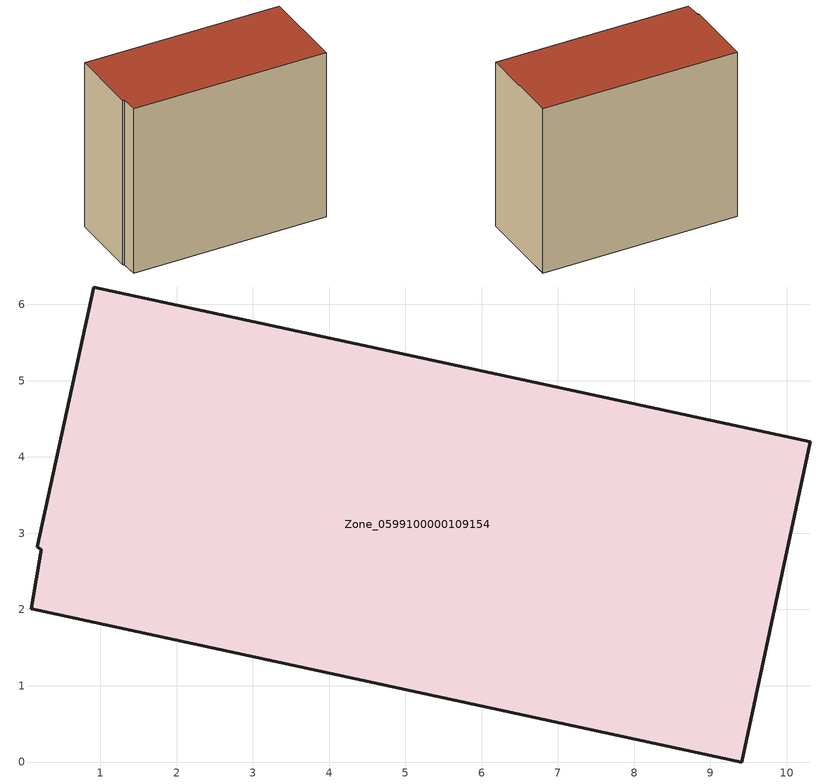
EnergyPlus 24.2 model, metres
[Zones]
Zone_0599100000109154
 floor ground (C_G): 0.23,2.78 0.17,2.82 0.91,6.23 10.31,4.2 9.41,0 0.09,2.01 z0
 wall outside (C_F): 9.41,0 10.31,4.2 0.91,6.23 0.17,2.82 0.23,2.78 0.09,2.01 9.41,0 z0:8.45
 roof outside (C_R): 0.23,2.78 0.09,2.01 9.41,0 10.31,4.2 0.91,6.23 0.17,2.82 z8.45
[BUILDING]
Pand.0599100000109154: North Axis=0; Terrain=City; Loads Convergence Tolerance Value=0.04; Temperature Convergence Tolerance Value=0.4; Solar Distribution=FullExterior; Maximum Number of Warmup Days=25; Minimum Number of Warmup Days=1
[Site:Location]
Rotterdam.The.Hague.AP_ZH_NLD Design_Conditions: Latitude=51.96; Longitude=4.45; Time Zone=1; Elevation=-4.5
[SITE:GROUNDTEMPERATURE:BUILDINGSURFACE]
18, 18, 18, 18, 18, 18, 18, 18, 18, 18, 18, 18
[MATERIAL] Thermal Absorptance=0.9; Solar Absorptance=0.7; Visible Absorptance=0.7
Name | Roughness | Thickness | Conductivity | Density | Specific Heat
G.TI.1975-1991 | MediumSmooth | 0.15 | 0.288461 | 540 | 1210
F.TI.1975-1991 | Rough | 0.3 | 0.230769 | 1920 | 840
R.TI.1975-1991 | MediumRough | 0.2 | 0.153846 | 1500 | 1000
[CONSTRUCTION]
C_G: G.TI.1975-1991
C_F: F.TI.1975-1991
C_R: R.TI.1975-1991
[ZONE]
Zone_0599100000109154: Type=1; Multiplier=1; Ceiling Height=Autocalculate; Volume=Autocalculate; Floor Area=autocalculate; Part of Total Floor Area=Yes
[ZONEINFILTRATION:DESIGNFLOWRATE]
Infil_Zone_0599100000109154: Zone or ZoneList or Space or SpaceList=Zone_0599100000109154; Schedule=AlwaysOn; Design Flow Rate Calculation Method=Flow/Area; Flow Rate per Floor Area=0.003; Constant Term Coefficient=1; Temperature Term Coefficient=0; Velocity Term Coefficient=0; Velocity Squared Term Coefficient=0
[HVACTEMPLATE:ZONE:IDEALLOADSAIRSYSTEM]
Zone_0599100000109154: Maximum Heating Supply Air Temperature=50; Minimum Cooling Supply Air Temperature=13; Maximum Heating Supply Air Humidity Ratio=0.0156; Minimum Cooling Supply Air Humidity Ratio=0.0077; Heating Limit=NoLimit; Cooling Limit=NoLimit; Dehumidification Control Type=ConstantSensibleHeatRatio; Cooling Sensible Heat Ratio=0.7; Dehumidification Setpoint=60; Humidification Control Type=None; Humidification Setpoint=30; Outdoor Air Method=None; Outdoor Air Flow Rate per Person=0.00944; Outdoor Air Flow Rate per Zone Floor Area=0; Outdoor Air Flow Rate per Zone=0; Demand Controlled Ventilation Type=None; Outdoor Air Economizer Type=NoEconomizer; Heat Recovery Type=None; Sensible Heat Recovery Effectiveness=0.7; Latent Heat Recovery Effectiveness=0.65
[ZONECONTROL:THERMOSTAT]
ThermostatControl_Zone_0599100000109154: Zone or ZoneList=Zone_0599100000109154; Control Type Schedule=DualSetpointControlType; Control 1=Thermostat_Zone_0599100000109154; Temperature Difference Between Cutout And Setpoint=0
[THERMOSTATSETPOINT:DUALSETPOINT]
Thermostat_Zone_0599100000109154: Heating Setpoint Temperature Schedule=HeatingSetpoint_Zone_0599100000109154; Cooling Setpoint Temperature Schedule=CoolingSetpoint_Zone_0599100000109154
[SCHEDULE:COMPACT]
HeatingSetpoint_Zone_0599100000109154: Through: 12/31, For: AllDays, Until: 24:00, 21
CoolingSetpoint_Zone_0599100000109154: Through: 12/31, For: AllDays, Until: 24:00, 24
DualSetpointControlType: Through: 12/31, For: AllDays, Until: 24:00, 4
AlwaysOn: Through: 12/31, For: AllDays, Until: 24:00, 1
